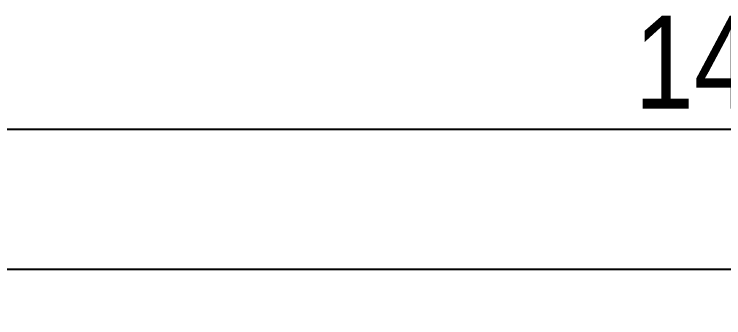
# Model space of a CAD drawing. Header units: metres. Extents: x 493 to 630, y -132 to -15.
# Drawn here: x 545.829 to 546.515, y -79.336 to -79.043 of the extents above; entities that cross this region are included whole.
import ezdxf

# ---------------------------------------------------------------- set-up
doc = ezdxf.new("R2010")
doc.units = ezdxf.units.M
doc.header["$MEASUREMENT"] = 0
doc.header["$PDMODE"] = 3
doc.layers.add('a_cote_50', color=9, linetype='Continuous')
doc.layers.add('a_vederi', color=74, linetype='Continuous')
doc.styles.get("Standard").update_dxf_attribs({"font": 'ARIALN.TTF'})
doc.dimstyles.new('50 cote', dxfattribs={"dimtxt": 0.09, "dimasz": 0.06, "dimexe": 0, "dimexo": 0, "dimgap": 0.018, "dimtad": 1, "dimdec": 1, "dimlfac": 100, "dimrnd": 0.5, "dimdsep": 46, "dimtxsty": 'Standard', "dimblk": 'OBLIQUE', "dimcen": 0.00045, "dimclrd": 256, "dimclrt": 4, "dimadec": 1, "dimazin": 0, "dimtfac": 1, "dimtdec": 1, "dimtix": 1, "dimtofl": 0, "dimtmove": 0, "dimatfit": 3, "dimldrblk": 'OBLIQUE', "dimfxl": 0, "dimtolj": 1, "dimtzin": 0, "dimarcsym": 0})

# ---------------------------------------------------------------- blocks, each defined once
blk = doc.blocks.new('_Oblique')
at = {"color": 0, "linetype": 'ByBlock', "lineweight": -2}
blk.add_line((-0.5, -0.5), (0.5, 0.5), dxfattribs=at)
blk = doc.blocks.new('*D1155')
at = {"layer": 'a_cote_50', "lineweight": -2, "ltscale": 0.3}
blk.add_line((-11.2923, -53.43391), (-9.8123, -53.43391), dxfattribs=at)
at = {"layer": 'Defpoints', "color": 0, "ltscale": 0.3}
for p in [(-9.8123, -53.43391), (-11.2923, -53.66936), (-9.8123, -53.66936)]:
    blk.add_point(p, dxfattribs=at)
at = {"layer": 'a_cote_50', "lineweight": -2, "ltscale": 0.3, "xscale": 0.06, "yscale": 0.06, "zscale": 0.06}
for p, rotation in [((-11.2923, -53.43391), 179.9999999999994), ((-9.8123, -53.43391), 359.9999999999994)]:
    blk.add_blockref('_Oblique', p, dxfattribs=dict(at, rotation=rotation))
at = {"layer": 'a_cote_50', "color": 4, "ltscale": 0.3, "insert": (-10.5523, -53.36996), "char_height": 0.09, "attachment_point": 5}
blk.add_mtext('\\A1;148', dxfattribs=at)
blk = doc.blocks.new('COTE EXY')
at = {"layer": 'a_cote_50', "ltscale": 0.3}
dim = blk.add_linear_dim(base=(-9.8123, -53.43391), p1=(-11.2923, -53.66936), p2=(-9.8123, -53.66936), angle=180, dimstyle='50 cote', override={"dimtmove": 1}, dxfattribs=at)
dim.commit()
dim.dimension.update_dxf_attribs({"geometry": '*D1155', "text_midpoint": (-10.5523, -53.36996)})

msp = doc.modelspace()

# ---------------------------------------------------------------- linework, layer by layer
at = {"layer": 'a_vederi', "ltscale": 0.3}
msp.add_lwpolyline([(547.25479, -79.56458), (547.25479, -79.38958), (547.35479, -79.38958), (547.35479, -79.28958), (545.77479, -79.28958), (545.67479, -79.28958), (545.67479, -79.38958), (545.77479, -79.38958), (545.77479, -79.56458)], close=True, dxfattribs=at)

# ---------------------------------------------------------------- block references
at = {"layer": 'a_cote_50'}
msp.add_blockref('COTE EXY', (557.06709, -25.72022), dxfattribs=at)

doc.saveas('drawing.dxf')
